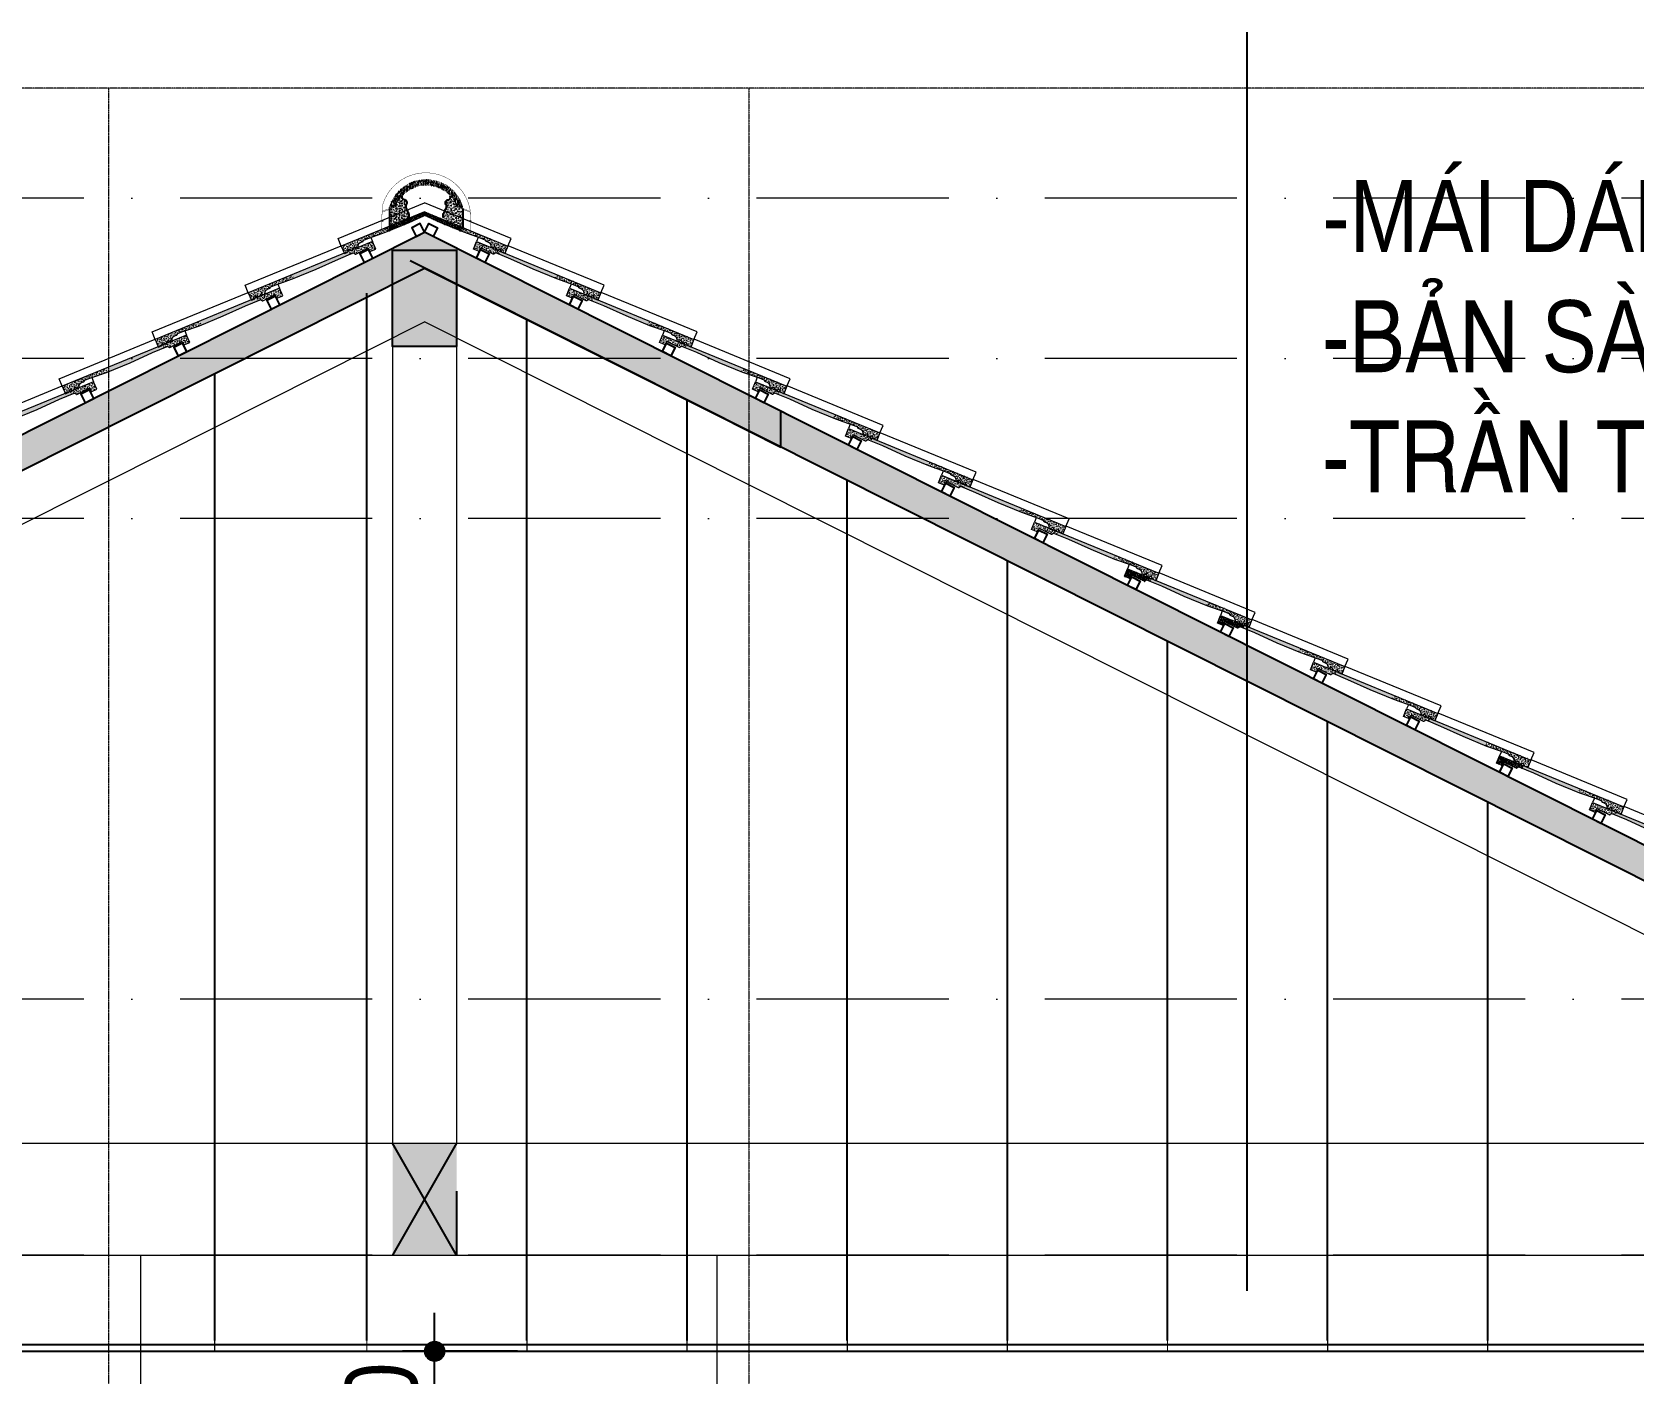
# Model space of a CAD drawing. Extents: x -79995 to 347433, y -157641 to 104789.
# Drawn here: x 81490 to 86492, y -84851 to -80662 of the extents above; entities that cross this region are included whole.
import ezdxf

# ---------------------------------------------------------------- set-up
doc = ezdxf.new("R2010")
doc.units = 0
doc.linetypes.add('ACAD_ISO10W100', pattern=[18, 12, -3, 0, -3])
doc.layers.get('DEFPOINTS').update_dxf_attribs({"linetype": 'CONTINUOUS'})
for name, color, linetype in [('daucat', 220, 'CONTINUOUS'), ('DIM', 1, 'CONTINUOUS'), ('DOOR', 20, 'CONTINUOUS'), ('HACH', 8, 'CONTINUOUS'), ('HACTH', 8, 'CONTINUOUS'), ('netthay', 2, 'CONTINUOUS'), ('TEXT', 7, 'CONTINUOUS'), ('TUONG', 131, 'CONTINUOUS')]:
    doc.layers.add(name, color=color, linetype=linetype)
doc.layers.add('NET-THAY', color=2, linetype='CONTINUOUS', lineweight=13)
doc.layers.add('TRUC', color=24, linetype='CONTINUOUS', lineweight=0)
doc.styles.add('HEL-CONDENSE', font='')
doc.styles.add('SWISS-CONDENSE', font='')
doc.styles.get('HEL-CONDENSE').set_extended_font_data('VNI-Helve-Condense')
doc.styles.get('SWISS-CONDENSE').set_extended_font_data('VNI-Swiss-Condense')
doc.dimstyles.new('D100', dxfattribs={"dimtxt": 225, "dimasz": 1.2, "dimexe": 100, "dimexo": 0, "dimgap": 50, "dimtad": 1, "dimdec": 0, "dimzin": 13, "dimdsep": 46, "dimtxsty": 'HEL-CONDENSE', "dimblk": 'D50', "dimcen": 0, "dimclrd": 1, "dimclre": 1, "dimclrt": 7, "dimadec": 0, "dimazin": 0, "dimtfac": 1, "dimtdec": 0, "dimtmove": 0, "dimatfit": 3, "dimldrblk": 'D50', "dimfxl": 1, "dimtolj": 1, "dimtzin": 13, "dimarcsym": 0})
pattern_1 = [(50, (-273694.05, -159675.198), (7.17260183, -0.62752135), [0.75, -8.25]), (355, (-273694.05, -159675.198), (-1.38751334, 7.52192134), [0.6, -6.6]), (100.4514, (-273693.452, -159675.25), (5.78509382, 6.89439542), [0.6374019, -7.01142112]), (46.1842, (-273694.05, -159673.198), (10.67241049, -1.65519014), [1.125, -12.375]), (96.6356, (-273693.161, -159673.336), (9.34662706, 9.7411787), [0.95610288, -10.51713]), (351.1842, (-273694.05, -159673.198), (9.34661945, 9.741186), [0.9, -9.9]), (21, (-273693.05, -159673.698), (5.96907052, -4.02618891), [0.75, -8.25]), (326, (-273693.05, -159673.698), (2.43315332, 7.25150045), [0.6, -6.6]), (71.4514, (-273692.5525, -159674.0334), (8.40222629, 3.22530497), [0.6374019, -7.01142112]), (37.5, (-273694.05, -159675.1978), (0.121598553, 3.328938538), [0, -6.52, 0, -6.7, 0, -6.625]), (7.5, (-273694.05, -159675.198), (2.630695374, 3.94411712), [0, -3.82, 0, -6.37, 0, -2.525]), (327.5, (-273696.28, -159675.1978), (5.338224362, -0.225548717), [0, -2.5, 0, -7.8, 0, -10.35]), (317.5, (-273697.28, -159675.198), (5.83186169, 1.00104982), [0, -3.25, 0, -5.18, 0, -7.35])]
pattern_2 = [(144.0771722, (387160.0586, -169586.877), (-6.80457029, -2.35325798), [0.75, -8.25]), (199.0771722, (387160.0586, -169586.877), (-0.48370129, 7.6335134), [0.6, -6.6]), (93.6257722, (387159.4916, -169587.0734), (-7.28827564, 5.2802497), [0.6374019, -7.01142112]), (147.892972, (387159.572, -169584.937), (-9.94931778, -4.20131832), [1.125, -12.375]), (97.441572, (387158.743, -169585.287), (-11.4352715, 7.1752746), [0.95610288, -10.51713]), (202.892972, (387159.572, -169584.937), (-11.4352659, 7.1752835), [0.9, -9.9]), (173.0771722, (387158.724, -169585.6655), (-4.81052917, -5.35712694), [0.75, -8.25]), (228.0771722, (387158.724, -169585.6655), (-4.12385541, 6.44191822), [0.6, -6.6]), (122.6257722, (387158.323, -169586.112), (-8.93438536, 1.0847843), [0.6374019, -7.01142112]), (156.5771722, (387160.0586, -169586.8773), (-0.927639804, 3.199390941), [0, -6.52, 0, -6.7, 0, -6.625]), (186.5771722, (387160.0586, -169586.8773), (-3.511014947, 3.18581105), [0, -3.82, 0, -6.37, 0, -2.525]), (226.5771722, (387162.2217, -169586.335), (-5.12305225, -1.517183969), [0, -2.5, 0, -7.8, 0, -10.35]), (236.5771722, (387163.1916, -169586.0916), (-5.900208975, -0.447488114), [0, -3.25, 0, -5.18, 0, -7.35])]
pattern_3 = [(35.9228278, (-221727.5557, -169586.877), (6.80457029, -2.35325798), [0.75, -8.25]), (340.9228278, (-221727.556, -169586.877), (0.48370129, 7.6335134), [0.6, -6.6]), (86.3742278, (-221726.9886, -169587.0734), (7.28827564, 5.2802497), [0.6374019, -7.01142112]), (32.107028, (-221727.069, -169584.937), (9.94931778, -4.20131832), [1.125, -12.375]), (82.558428, (-221726.24, -169585.287), (11.4352715, 7.1752746), [0.95610288, -10.51713]), (337.107028, (-221727.069, -169584.937), (11.4352659, 7.1752835), [0.9, -9.9]), (6.9228278, (-221726.221, -169585.6656), (4.81052917, -5.35712694), [0.75, -8.25]), (311.9228278, (-221726.221, -169585.6656), (4.12385541, 6.44191822), [0.6, -6.6]), (57.3742278, (-221725.82, -169586.112), (8.93438536, 1.0847843), [0.6374019, -7.01142112]), (23.4228278, (-221727.5557, -169586.8773), (0.927639804, 3.199390941), [0, -6.52, 0, -6.7, 0, -6.625]), (353.4228278, (-221727.5557, -169586.8773), (3.511014947, 3.18581105), [0, -3.82, 0, -6.37, 0, -2.525]), (313.4228278, (-221729.7187, -169586.335), (5.12305225, -1.517183968), [0, -2.5, 0, -7.8, 0, -10.35]), (303.4228278, (-221730.6887, -169586.0917), (5.900208975, -0.447488114), [0, -3.25, 0, -5.18, 0, -7.35])]

# ---------------------------------------------------------------- blocks, each defined once
blk = doc.blocks.new('A$C281F37C7')
at = {"layer": 'NET-THAY'}
h = blk.add_hatch(dxfattribs=at)
h.set_pattern_fill('AR-CONC', color=8, style=0)
h.set_pattern_definition(pattern_1)
h.paths.add_polyline_path([(212.7, 140.4), (212.8, 140.6), (212.8, 140.9), (212.8, 141.2), (212.8, 142), (214, 142.8), (214.4, 143), (214.7, 143.2), (215.1, 143.3), (215.4, 143.4), (215.8, 143.4), (216.2, 143.3), (216.6, 143.3), (216.9, 143.2), (217.3, 143), (217.6, 142.8), (217.9, 142.6), (223, 136.8), (223.2, 136.6), (223.5, 136.4), (223.8, 136.2), (224.2, 136), (224.5, 135.9), (224.9, 135.8), (225.2, 135.8), (225.6, 135.8), (225.9, 135.8), (226.3, 135.9), (226.6, 136), (227, 136.2), (227.3, 136.4), (241, 146.5), (225.9, 166.9), (160.7, 118.8), (166.5, 111), (175.7, 117.8), (176.5, 118.4), (183.1, 115.9), (183.3, 115.8), (183.6, 115.8), (183.9, 115.8), (184.1, 115.9), (184.4, 116), (184.6, 116.2), (199.5, 128.9), (199.5, 129), (199.5, 129), (202.2, 131.3), (202.2, 131.3), (209.8, 137.8), (209.8, 137.8), (212.3, 140), (212.4, 140.1), (212.4, 140.1), (212.5, 140.2)])
h = blk.add_hatch(dxfattribs=at)
h.set_pattern_fill('AR-CONC', color=8, style=0)
h.set_pattern_definition(pattern_1)
h.paths.add_polyline_path([(135.5, 88.1), (166.5, 111), (160.7, 118.8), (6.9, 5.3), (18.4, -2), (75.7, 40.3)])
h = blk.add_hatch(dxfattribs=at)
h.set_pattern_fill('AR-CONC', color=8, style=0)
h.set_pattern_definition(pattern_1)
h.paths.add_polyline_path([(11.4, -7.2), (18.4, -2), (6.9, 5.3), (-112, -82.5), (-96.9, -102.9), (-89.3, -97.3), (-89, -97.1), (-88.7, -96.8), (-88.5, -96.5), (-88.3, -96.2), (-88.2, -95.9), (-88.1, -95.5), (-88, -95.2), (-87.2, -89.1), (-87.2, -88.8), (-87.1, -88.4), (-87, -88.1), (-86.8, -87.7), (-86.6, -87.4), (-86.4, -87.1), (-86.1, -86.9), (-85.8, -86.7), (-85.5, -86.5), (-85.1, -86.3), (-84.8, -86.2), (-84.4, -86.2), (-84.1, -86.1), (-83.7, -86.2), (-83.3, -86.2), (-77.8, -87.2), (-77.5, -87.2), (-77.1, -87.2), (-76.8, -87.2), (-76.4, -87.1), (-76.1, -87), (-75.8, -86.8), (-75.5, -86.6), (-75.2, -86.4), (-74.9, -86.1), (-74.7, -85.8), (-74.5, -85.5), (-74.4, -85.2), (-74.3, -84.8), (-74.2, -84.5), (-73.3, -78.6), (-73.2, -78.3), (-73.1, -77.9), (-73, -77.6), (-72.8, -77.3), (-72.6, -77), (-72.3, -76.7), (-72, -76.5), (-71.7, -76.3), (-71.4, -76.2), (-71.1, -76), (-70.7, -75.9), (-70.4, -75.9), (-70, -75.9), (-69.7, -75.9), (-63.8, -76.8), (-63.4, -76.8), (-63.1, -76.8), (-62.7, -76.8), (-62.3, -76.7), (-62, -76.6), (-61.7, -76.4), (-61.4, -76.2), (-61.1, -75.9), (-60.8, -75.7), (-60.6, -75.4), (-60.4, -75), (-60.3, -74.7), (-60.2, -74.3), (-60.1, -74), (-60.1, -73.6), (-60.1, -73.2), (-60.2, -72.9), (-60.9, -70.2), (-61, -69.5), (-61.1, -68.8), (-61.2, -68.1), (-61.2, -67.4), (-61.2, -66.7), (-61.2, -66), (-61.1, -65.3), (-60.9, -64.6), (-60.8, -63.9), (-60.6, -63.2), (-60.3, -62.5), (-60.1, -61.9), (-59.7, -61.3), (-59.4, -60.6), (-59, -60), (-57.7, -58.4), (-57.2, -57.9), (-56.6, -57.4), (-56.1, -57), (-50.4, -52.8), (-50.1, -52.5), (-49.8, -52.3), (-49.6, -51.9), (-49.4, -51.6), (-49.3, -51.2), (-49.2, -50.8), (-49, -49.1), (-48.9, -48.7), (-48.7, -48.3), (-48.6, -48), (-48.3, -47.7), (-48.1, -47.4), (-47.8, -47.1), (-34.7, -37.5)])
blk.add_line((217.4, 178.4), (225.9, 166.9), dxfattribs=at)
blk.add_lwpolyline([(-74.9, -86.1), (-74.7, -85.8), (-74.5, -85.5), (-74.4, -85.2), (-74.3, -84.8), (-74.2, -84.5), (-73.3, -78.6), (-73.2, -78.3), (-73.1, -77.9), (-73, -77.6), (-72.8, -77.3), (-72.6, -77), (-72.3, -76.7), (-72, -76.5), (-71.7, -76.3), (-71.4, -76.2), (-71.1, -76), (-70.7, -75.9), (-70.4, -75.9), (-70, -75.9), (-69.7, -75.9), (-63.8, -76.8), (-63.4, -76.8), (-63.1, -76.8), (-62.7, -76.8), (-62.3, -76.7), (-62, -76.6), (-61.7, -76.4), (-61.4, -76.2), (-61.1, -75.9), (-60.8, -75.7), (-60.6, -75.4), (-60.4, -75), (-60.3, -74.7), (-60.2, -74.3), (-60.1, -74), (-60.1, -73.6), (-60.1, -73.2), (-60.2, -72.9), (-60.9, -70.2), (-61, -69.5), (-61.1, -68.8), (-61.2, -68.1), (-61.2, -67.4), (-61.2, -66.7), (-61.2, -66), (-61.1, -65.3), (-60.9, -64.6), (-60.8, -63.9), (-60.6, -63.2), (-60.3, -62.5), (-60.1, -61.9), (-59.7, -61.3), (-59.4, -60.6), (-59, -60), (-57.7, -58.4), (-57.2, -57.9), (-56.6, -57.4), (-56.1, -57), (-50.4, -52.8), (-50.1, -52.5), (-49.8, -52.3), (-49.6, -51.9), (-49.4, -51.6), (-49.3, -51.2), (-49.2, -50.8), (-49, -49.1), (-48.9, -48.7), (-48.7, -48.3), (-48.6, -48), (-48.3, -47.7), (-48.1, -47.4), (-47.8, -47.1), (-34.7, -37.5), (11.4, -7.2), (75.7, 40.3), (135.5, 88.1), (175.7, 117.8), (176.5, 118.4), (183.1, 115.9), (183.3, 115.8), (183.6, 115.8), (183.9, 115.8), (184.1, 115.9), (184.4, 116), (184.6, 116.2), (212.3, 140), (212.5, 140.2), (212.7, 140.4), (212.8, 140.6), (212.8, 140.9), (212.8, 141.2), (212.8, 142), (214, 142.8), (214.4, 143), (214.7, 143.2), (215.1, 143.3), (215.4, 143.4), (215.8, 143.4), (216.2, 143.3), (216.6, 143.3), (216.9, 143.2), (217.3, 143), (217.6, 142.8), (217.9, 142.6), (223, 136.8), (223.2, 136.6), (223.5, 136.4), (223.8, 136.2), (224.2, 136), (224.5, 135.9), (224.9, 135.8), (225.2, 135.8), (225.6, 135.8), (225.9, 135.8), (226.3, 135.9), (226.6, 136), (227, 136.2), (227.3, 136.4), (241, 146.5), (225.9, 166.9), (-112, -82.5), (-96.9, -102.9), (-89.3, -97.3), (-89, -97.1), (-88.7, -96.8), (-88.5, -96.5), (-88.3, -96.2), (-88.2, -95.9), (-88.1, -95.5), (-88, -95.2), (-87.2, -89.1), (-87.2, -88.8), (-87.1, -88.4), (-87, -88.1), (-86.8, -87.7), (-86.6, -87.4), (-86.4, -87.1), (-86.1, -86.9), (-85.8, -86.7), (-85.5, -86.5), (-85.1, -86.3), (-84.8, -86.2), (-84.4, -86.2), (-84.1, -86.1), (-83.7, -86.2), (-83.3, -86.2), (-77.8, -87.2), (-77.5, -87.2), (-77.1, -87.2), (-76.8, -87.2), (-76.4, -87.1), (-76.1, -87), (-75.8, -86.8), (-75.5, -86.6), (-75.2, -86.4)], close=True, dxfattribs=at)
blk.add_lwpolyline([(-112, -82.5), (-127.1, -62.1), (133.6, 130.4)], dxfattribs=at)
blk = doc.blocks.new('UPNOC')
at = {"layer": 'HACTH'}
h = blk.add_hatch(dxfattribs=at)
h.set_pattern_fill('AR-CONC', color=256, scale=0.06, angle=349.5279, style=0)
h.set_pattern_definition([(39.5279341, (-1071031.238, 274405.382), (10.57518653, -2.92720667), [1.143, -12.573]), (344.5279341, (-1071031.238, 274405.382), (0.00419438, 11.65679603), [0.9144, -10.0584]), (89.9789341, (-1071030.357, 274405.138), (10.57941029, 8.72953087), [0.9714, -10.6854]), (35.7121341, (-1071030.684, 274408.379), (15.53534398, -5.43673991), [1.7145, -18.8595]), (86.1635341, (-1071029.39, 274407.926), (16.70526324, 12.00928035), [1.4571, -16.0281]), (340.7119341, (-1071030.684, 274408.38), (16.70528037, 12.00925046), [1.3716, -15.0876]), (10.5279341, (-1071029.324, 274407.353), (7.83012859, -7.68714481), [1.143, -12.573]), (315.5279341, (-1071029.324, 274407.353), (5.65499535, 10.19323005), [0.9144, -10.0584]), (60.9793341, (-1071028.672, 274406.712), (13.48510378, 2.50611399), [0.9714, -10.6854]), (27.02793413, (-1071031.2384, 274405.382), (1.104333276, 4.95511722), [0, -9.93648, 0, -10.2108, 0, -10.0965]), (357.0279341, (-1071031.2384, 274405.382), (5.03490739, 5.182022878), [0, -5.82168, 0, -9.70788, 0, -3.8481]), (317.02793413, (-1071034.5803, 274405.9998), (7.937454891, -1.81666471), [0, -3.81, 0, -11.8872, 0, -15.7734]), (307.0279341, (-1071036.079, 274406.277), (9.01699852, -0.11522447), [0, -4.953, 0, -7.89432, 0, -11.2014])])
h.paths.add_polyline_path([(140.7, 160.4), (140.7, 143.6, -0.312795), (236.8, 76.9), (255.1, 70.2), (255.1, 75.7, 0.329715)])
h.paths.add_polyline_path([(140.7, 160.4, 0.329715), (26.2, 75.7), (26.2, 70.2), (44.5, 76.9, -0.312795), (140.7, 143.6)])
h = blk.add_hatch(dxfattribs=at)
h.set_pattern_fill('AR-CONC', color=256, scale=1.2, angle=-10.4721, style=0)
h.set_pattern_definition([(39.5279341, (-359240.8104, -129557.703), (8.32689183, -2.30488013), [0.9, -9.9]), (344.527934, (-359240.81, -129557.703), (0.00330344, 9.17858705), [0.72, -7.92]), (89.9793341, (-359240.1165, -129557.895), (8.33020056, 6.87370037), [0.76488228, -8.41370534]), (35.712134, (-359240.374, -129555.343), (12.2325672, -4.280876), [1.35, -14.85]), (86.163534, (-359239.355, -129555.7), (13.1537582, 9.45614327), [1.14732346, -12.620556]), (340.712134, (-359240.374, -129555.343), (13.1537508, 9.45615355), [1.08, -11.88]), (10.5279341, (-359239.303, -129556.151), (6.16543563, -6.05285085), [0.9, -9.9]), (315.527934, (-359239.303, -129556.151), (4.45275655, 8.02617158), [0.72, -7.92]), (60.9793341, (-359238.7894, -129556.655), (10.61819364, 1.97331243), [0.76488228, -8.41370534]), (27.0279341, (-359240.8104, -129557.7027), (0.86955376, 3.901667102), [0, -7.824, 0, -8.04, 0, -7.95]), (357.0279341, (-359240.8104, -129557.7027), (3.964494007, 4.080332975), [0, -4.584, 0, -7.644, 0, -3.03]), (317.0279341, (-359243.4418, -129557.2163), (6.249976926, -1.430456247), [0, -3, 0, -9.36, 0, -12.42]), (307.0279341, (-359244.622, -129556.998), (7.10000524, -0.09072073), [0, -3.9, 0, -6.216, 0, -8.82])])
h.paths.add_polyline_path([(86.5, 55, -0.045667), (80.3, 68.5, -0.304634), (79.1, 82.7, 0.571336), (72.7, 97.5, -0.556607), (65.9, 108.6, 0.08616), (44.5, 76.9), (45.5, 74.3), (26.2, 67.2), (26.4, 15.4), (26.5, 11.1), (28.2, 12), (86.6, 40.3, 0.131652)])
h = blk.add_hatch(dxfattribs=at)
h.set_pattern_fill('AR-CONC', color=256, scale=1.2, angle=-10.4721, style=0)
h.set_pattern_definition([(140.4720659, (359522.124, -129557.703), (-8.32689183, -2.30488013), [0.9, -9.9]), (195.472066, (359522.124, -129557.703), (-0.00330344, 9.17858705), [0.72, -7.92]), (90.0206659, (359521.43, -129557.895), (-8.33020056, 6.87370037), [0.76488228, -8.41370534]), (144.287866, (359521.687, -129555.343), (-12.2325672, -4.280876), [1.35, -14.85]), (93.836466, (359520.668, -129555.7), (-13.1537582, 9.45614327), [1.14732346, -12.620556]), (199.287866, (359521.687, -129555.343), (-13.1537508, 9.45615355), [1.08, -11.88]), (169.4720659, (359520.6165, -129556.151), (-6.16543563, -6.05285085), [0.9, -9.9]), (224.472066, (359520.6165, -129556.151), (-4.45275655, 8.02617158), [0.72, -7.92]), (119.0206659, (359520.103, -129556.655), (-10.61819364, 1.97331243), [0.76488228, -8.41370534]), (152.9720659, (359522.1237, -129557.7027), (-0.86955376, 3.901667102), [0, -7.824, 0, -8.04, 0, -7.95]), (182.9720659, (359522.1237, -129557.7027), (-3.964494007, 4.080332975), [0, -4.584, 0, -7.644, 0, -3.03]), (222.9720659, (359524.755, -129557.2163), (-6.249976926, -1.430456247), [0, -3, 0, -9.36, 0, -12.42]), (232.9720659, (359525.935, -129556.998), (-7.10000524, -0.09072073), [0, -3.9, 0, -6.216, 0, -8.82])])
h.paths.add_polyline_path([(194.8, 55, 0.045667), (201, 68.5, 0.304634), (202.2, 82.7, -0.571336), (208.6, 97.5, 0.556607), (215.4, 108.6, -0.08616), (236.8, 76.9), (235.9, 74.3), (255.1, 67.2), (254.9, 15.4), (254.9, 11.1), (253.1, 12), (194.7, 40.3, -0.131652)])
at = {"layer": 'netthay'}
for p, q in [((26.2, 70.2), (26.4, 15.4)), ((44.5, 76.9), (45.5, 74.3)), ((236.8, 76.9), (235.9, 74.3)), ((255.1, 70.2), (254.9, 15.4)), ((3, 32.9), (3, 29.2)), ((25.9, 16), (25.9, 16)), ((26.4, 15.4), (26.5, 11.1)), ((28.2, 12), (26.5, 11.1)), ((253.1, 12), (254.9, 11.1)), ((254.9, 15.4), (254.9, 11.1)), ((255.4, 16), (255.4, 16)), ((278.3, 32.9), (278.3, 29.2))]:
    blk.add_line(p, q, dxfattribs=at)
at = {"layer": 'netthay', "const_width": 1.12}
for points in [[(278.4, 61.6, 0.820215), (2.9, 75.6, 0.760251)], [(255.1, 75.7, 0.739862), (26.2, 75.7, 0.72053)], [(236.8, 76.9, 0.693435), (44.5, 76.9, 0.671503)]]:
    blk.add_lwpolyline(points, format="xyb", dxfattribs=at)
at = {"layer": 'netthay'}
for points in [[(86.6, 40.3, 0.131652), (86.5, 55, -0.045667), (80.3, 68.5, -0.304634), (79.1, 82.7, 0.571336), (72.7, 97.5, -0.556607), (65.9, 108.6, -1.302928)], [(194.7, 40.3, -0.131652), (194.8, 55, 0.045667), (201, 68.5, 0.304634), (202.2, 82.7, -0.571336), (208.6, 97.5, 0.556607), (215.4, 108.6, 1.302928)]]:
    blk.add_lwpolyline(points, format="xyb", dxfattribs=at)
at = {"layer": 'netthay', "const_width": 1.12}
for points in [[(2.9, 58.6), (0, 0)], [(44.5, 76.9), (2.9, 61.6)], [(2.9, 61.6), (2.9, 75.6)], [(45.5, 74.3), (2.9, 58.6)], [(3.2, 61.8), (5.3, 59.7)], [(26.2, 75.7), (26.2, 70.2)], [(26.2, 67.2), (26.4, 16)], [(235.9, 74.3), (278.4, 58.6)], [(236.8, 76.9), (278.4, 61.6)], [(255.1, 67.2), (254.9, 16)], [(255.1, 75.7), (255.1, 70.2)], [(278.1, 61.8), (276, 59.7)], [(278.4, 58.6), (278.7, 1.3)], [(86.6, 40.3), (28.2, 12)], [(194.7, 40.3), (253.1, 12)]]:
    blk.add_lwpolyline(points, dxfattribs=at)
at = {"layer": 'netthay'}
for points in [[(27, 16), (25.9, 16), (27, 12), (25.9, 10.1)], [(27, 12), (25.9, 10.1), (28, 12.5), (28.5, 11.5)], [(254.3, 12), (255.4, 10.1), (253.3, 12.5), (252.8, 11.5)], [(254.3, 16), (255.4, 16), (254.3, 12), (255.4, 10.1)]]:
    blk.add_trace(points, dxfattribs=at)
blk = doc.blocks.new('D50')
at = {"layer": 'DIM'}
blk.add_hatch(color=256, dxfattribs=at).paths.add_polyline_path([(25, 0, 1), (-25, 0, 1)])
blk.add_line((25, 0), (100, 0), dxfattribs=at)
blk.add_circle((0, 0), 25, dxfattribs=at)
blk = doc.blocks.new('*D1312')
at = {"layer": 'DEFPOINTS', "color": 0, "linetype": 'Continuous', "transparency": 16777216}
for p in [(82747.6, -84780.7), (83006, -84780.7), (83012, -85480.7)]:
    blk.add_point(p, dxfattribs=at)
at = {"layer": 'DOOR', "color": 1, "linetype": 'Continuous', "lineweight": -2, "transparency": 16777216}
for p, q in [((83006, -84780.7), (82647.6, -84780.7)), ((82747.6, -85479.5), (82747.6, -84781.9)), ((83012, -85480.7), (82647.6, -85480.7))]:
    blk.add_line(p, q, dxfattribs=at)
at = {"layer": 'DOOR', "color": 1, "linetype": 'Continuous', "lineweight": -2, "transparency": 16777216, "xscale": 1.199999999999999, "yscale": 1.199999999999999, "zscale": 1.199999999999999}
for p, rotation in [((82747.6, -84780.7), 90), ((82747.6, -85480.7), 270)]:
    blk.add_blockref('D50', p, dxfattribs=dict(at, rotation=rotation))
at = {"layer": 'DOOR', "color": 7, "linetype": 'Continuous', "transparency": 16777216, "insert": (82582.7, -85030.7), "char_height": 225, "attachment_point": 5, "rotation": 90, "style": 'HEL-CONDENSE'}
blk.add_mtext('\\A1;700', dxfattribs=at)

msp = doc.modelspace()

# ---------------------------------------------------------------- hatches: boundary and pattern name
at = {"layer": 'NET-THAY'}
h = msp.add_hatch(dxfattribs=at)
h.set_pattern_fill('AR-CONC', color=8, angle=-14.077172, style=0)
h.set_pattern_definition(pattern_3)
h.paths.add_polyline_path([(82729.462, -81228.287), (82716.251, -81222.853), (82592.744, -81273.652), (82602.125, -81283.526), (82668.028, -81256.42)])
h = msp.add_hatch(dxfattribs=at)
h.set_pattern_fill('AR-CONC', color=8, style=0)
h.set_pattern_definition(pattern_2)
h.paths.add_polyline_path([(82716.251, -81222.853), (82703.041, -81228.287), (82764.475, -81256.42), (82830.378, -81283.526), (82839.759, -81273.652)])
h = msp.add_hatch(dxfattribs=at)
h.set_pattern_fill('AR-CONC', color=8, angle=-14.077172, style=0)
h.set_pattern_definition(pattern_3)
h.paths.add_polyline_path([(82594.042, -81286.851), (82602.125, -81283.526), (82592.744, -81273.652), (82456.036, -81329.881), (82465.698, -81353.372), (82474.511, -81349.747), (82474.837, -81349.591), (82475.143, -81349.399), (82475.426, -81349.174), (82475.681, -81348.918), (82475.906, -81348.636), (82476.098, -81348.33), (82476.254, -81348.004), (82478.473, -81342.321), (82478.607, -81341.98), (82478.78, -81341.656), (82478.989, -81341.354), (82479.23, -81341.078), (82479.502, -81340.831), (82479.801, -81340.617), (82480.122, -81340.439), (82480.461, -81340.298), (82480.814, -81340.198), (82481.176, -81340.138), (82481.543, -81340.121), (82481.909, -81340.145), (82482.27, -81340.211), (82482.621, -81340.319), (82482.958, -81340.465), (82488.047, -81342.725), (82488.386, -81342.846), (82488.736, -81342.928), (82489.093, -81342.97), (82489.453, -81342.972), (82489.811, -81342.933), (82490.162, -81342.855), (82490.502, -81342.737), (82490.826, -81342.583), (82491.132, -81342.392), (82491.413, -81342.169), (82491.669, -81341.916), (82491.894, -81341.635), (82492.086, -81341.331), (82492.243, -81341.008), (82494.531, -81335.52), (82494.688, -81335.197), (82494.879, -81334.893), (82495.104, -81334.613), (82495.358, -81334.36), (82495.639, -81334.137), (82495.944, -81333.947), (82496.267, -81333.792), (82496.606, -81333.674), (82496.957, -81333.595), (82497.313, -81333.556), (82497.672, -81333.557), (82498.029, -81333.598), (82498.378, -81333.679), (82498.717, -81333.798), (82504.204, -81336.088), (82504.552, -81336.21), (82504.912, -81336.291), (82505.279, -81336.331), (82505.648, -81336.327), (82506.014, -81336.282), (82506.372, -81336.195), (82506.718, -81336.067), (82507.047, -81335.9), (82507.355, -81335.696), (82507.637, -81335.458), (82507.89, -81335.189), (82508.11, -81334.894), (82508.294, -81334.574), (82508.441, -81334.236), (82508.548, -81333.883), (82508.613, -81333.52), (82508.637, -81333.152), (82508.651, -81330.413), (82508.675, -81329.703), (82508.738, -81328.995), (82508.841, -81328.292), (82508.983, -81327.596), (82509.164, -81326.909), (82509.383, -81326.233), (82509.639, -81325.57), (82509.932, -81324.922), (82510.261, -81324.292), (82510.625, -81323.682), (82511.022, -81323.092), (82511.451, -81322.526), (82511.912, -81321.985), (82512.402, -81321.47), (82512.92, -81320.984), (82514.625, -81319.708), (82515.239, -81319.349), (82515.871, -81319.025), (82516.52, -81318.736), (82523.031, -81316.058), (82523.383, -81315.885), (82523.71, -81315.668), (82524.006, -81315.41), (82524.265, -81315.116), (82524.484, -81314.79), (82524.659, -81314.439), (82525.335, -81312.817), (82525.51, -81312.465), (82525.728, -81312.139), (82525.988, -81311.845), (82526.284, -81311.587), (82526.61, -81311.37), (82526.963, -81311.197), (82542.035, -81304.998)])
h = msp.add_hatch(dxfattribs=at)
h.set_pattern_fill('AR-CONC', color=8, style=0)
h.set_pattern_definition(pattern_2)
h.paths.add_polyline_path([(82838.461, -81286.851), (82830.378, -81283.526), (82839.759, -81273.652), (82976.467, -81329.881), (82966.805, -81353.372), (82957.992, -81349.747), (82957.666, -81349.591), (82957.36, -81349.399), (82957.077, -81349.174), (82956.822, -81348.918), (82956.597, -81348.636), (82956.405, -81348.33), (82956.249, -81348.004), (82954.03, -81342.321), (82953.896, -81341.98), (82953.723, -81341.656), (82953.514, -81341.354), (82953.272, -81341.078), (82953.001, -81340.831), (82952.702, -81340.617), (82952.381, -81340.439), (82952.042, -81340.298), (82951.689, -81340.198), (82951.327, -81340.138), (82950.96, -81340.121), (82950.594, -81340.145), (82950.233, -81340.211), (82949.881, -81340.319), (82949.545, -81340.465), (82944.456, -81342.725), (82944.117, -81342.846), (82943.767, -81342.928), (82943.409, -81342.97), (82943.05, -81342.972), (82942.692, -81342.933), (82942.341, -81342.855), (82942.001, -81342.737), (82941.677, -81342.583), (82941.371, -81342.392), (82941.089, -81342.169), (82940.834, -81341.916), (82940.609, -81341.635), (82940.417, -81341.331), (82940.26, -81341.008), (82937.972, -81335.52), (82937.815, -81335.197), (82937.624, -81334.893), (82937.399, -81334.613), (82937.145, -81334.36), (82936.864, -81334.137), (82936.559, -81333.947), (82936.235, -81333.792), (82935.896, -81333.674), (82935.546, -81333.595), (82935.19, -81333.556), (82934.831, -81333.557), (82934.474, -81333.598), (82934.124, -81333.679), (82933.786, -81333.798), (82928.299, -81336.088), (82927.95, -81336.21), (82927.591, -81336.291), (82927.224, -81336.331), (82926.855, -81336.327), (82926.489, -81336.282), (82926.131, -81336.195), (82925.785, -81336.067), (82925.456, -81335.9), (82925.148, -81335.696), (82924.866, -81335.458), (82924.613, -81335.189), (82924.393, -81334.894), (82924.208, -81334.574), (82924.062, -81334.236), (82923.955, -81333.883), (82923.89, -81333.52), (82923.866, -81333.152), (82923.852, -81330.413), (82923.828, -81329.703), (82923.765, -81328.995), (82923.662, -81328.292), (82923.52, -81327.596), (82923.339, -81326.909), (82923.12, -81326.233), (82922.864, -81325.57), (82922.571, -81324.922), (82922.242, -81324.292), (82921.878, -81323.682), (82921.481, -81323.092), (82921.052, -81322.526), (82920.591, -81321.985), (82920.101, -81321.47), (82919.583, -81320.984), (82917.877, -81319.708), (82917.264, -81319.349), (82916.632, -81319.025), (82915.983, -81318.736), (82909.472, -81316.058), (82909.12, -81315.885), (82908.793, -81315.668), (82908.497, -81315.41), (82908.238, -81315.116), (82908.019, -81314.79), (82907.844, -81314.439), (82907.168, -81312.817), (82906.993, -81312.465), (82906.774, -81312.139), (82906.515, -81311.845), (82906.219, -81311.587), (82905.892, -81311.37), (82905.54, -81311.197), (82890.468, -81304.998)])
at = {"layer": 'TUONG'}
h = msp.add_hatch(color=4, dxfattribs=at)
h.paths.add_polyline_path([(82716.251, -81286.672), (82689.445, -81300.141), (81931.974, -81680.733), (82154.708, -81680.733), (82716.251, -81398.585), (83277.794, -81680.733), (83500.529, -81680.733)])
h.paths.add_polyline_path([(81159.587, -82180.733), (80936.852, -82180.733), (79788.734, -82757.606), (80011.468, -82757.606)])
h.paths.add_polyline_path([(83277.794, -81680.733), (83728.751, -81907.317), (83728.751, -81795.404), (83500.529, -81680.733)])
h.paths.add_polyline_path([(83728.751, -81907.317), (83828.751, -81957.562), (83828.751, -81845.649), (83728.751, -81795.404)])
h.paths.add_polyline_path([(81728.751, -81894.756), (82154.708, -81680.733), (81931.974, -81680.733), (81728.751, -81782.843)])
h.paths.add_polyline_path([(81159.587, -82180.733), (81728.751, -81894.756), (81728.751, -81782.843), (80936.852, -82180.733)])
msp.add_hatch(color=256, dxfattribs=at).paths.add_polyline_path([(82616.251, -81643.198), (82816.251, -81643.198), (82816.251, -81343.198), (82616.251, -81343.198)])
h = msp.add_hatch(color=4, dxfattribs=at)
h.paths.add_polyline_path([(84495.651, -82180.733), (84272.916, -82180.733), (87258.282, -83680.733), (87481.017, -83680.733)])
h.paths.add_polyline_path([(83728.751, -81795.404), (83728.751, -81907.317), (84272.916, -82180.733), (84495.651, -82180.733)])
h.paths.add_polyline_path([(87258.282, -83680.733), (87703.751, -83904.56), (87703.751, -83792.646), (87481.017, -83680.733)])
h.paths.add_polyline_path([(87703.751, -83904.56), (87728.751, -83917.121), (87728.751, -84130.733), (87828.751, -84130.733), (87828.751, -83855.453), (87703.751, -83792.646)])

# ---------------------------------------------------------------- linework, layer by layer
at = {"layer": 'daucat', "const_width": 4}
for points in [[(82060.953, -84680.733), (82060.953, -84780.733), (82030.953, -84780.733)], [(82060.953, -84680.733), (82060.953, -84780.733), (82090.953, -84780.733)], [(82535.953, -84680.733), (82535.953, -84780.733), (82505.953, -84780.733)], [(82535.953, -84680.733), (82535.953, -84780.733), (82565.953, -84780.733)], [(83035.953, -84680.733), (83035.953, -84780.733), (83005.953, -84780.733)], [(83035.953, -84680.733), (83035.953, -84780.733), (83065.953, -84780.733)], [(83535.953, -84680.733), (83535.953, -84780.733), (83505.953, -84780.733)], [(83535.953, -84680.733), (83535.953, -84780.733), (83565.953, -84780.733)], [(84035.953, -84680.733), (84035.953, -84780.733), (84005.953, -84780.733)], [(84035.953, -84680.733), (84035.953, -84780.733), (84065.953, -84780.733)], [(84535.953, -84680.733), (84535.953, -84780.733), (84505.953, -84780.733)], [(84535.953, -84680.733), (84535.953, -84780.733), (84565.953, -84780.733)], [(85035.953, -84680.733), (85035.953, -84780.733), (85005.953, -84780.733)], [(85035.953, -84680.733), (85035.953, -84780.733), (85065.953, -84780.733)], [(85535.953, -84680.733), (85535.953, -84780.733), (85505.953, -84780.733)], [(85535.953, -84680.733), (85535.953, -84780.733), (85565.953, -84780.733)], [(86035.953, -84680.733), (86035.953, -84780.733), (86005.953, -84780.733)], [(86035.953, -84680.733), (86035.953, -84780.733), (86065.953, -84780.733)]]:
    msp.add_lwpolyline(points, dxfattribs=at)
at = {"layer": 'DOOR'}
for points in [[(87628.751, -84760.733), (77828.751, -84760.733)], [(87628.751, -84780.733), (77828.751, -84780.733)]]:
    msp.add_lwpolyline(points, dxfattribs=at)
at = {"layer": 'HACH'}
for points in [[(82535.953, -84747.143), (82535.953, -81476.616)], [(83035.953, -84747.143), (83035.953, -81559.22)], [(82060.953, -84747.143), (82060.953, -81727.841)], [(83535.953, -84747.143), (83535.953, -81810.445)], [(84035.953, -84747.143), (84035.953, -82061.671)], [(84535.953, -84747.143), (84535.953, -82312.896)], [(85035.953, -84747.143), (85035.953, -82564.122)], [(85535.953, -84747.143), (85535.953, -82815.347)], [(86035.953, -84747.143), (86035.953, -83066.572)]]:
    msp.add_lwpolyline(points, dxfattribs=at)
at = {"layer": 'NET-THAY'}
for p, q in [((81728.751, -82062.626), (82716.251, -81566.455)), ((83728.751, -82075.187), (82716.251, -81566.455)), ((82616.251, -81610.42), (82616.251, -84130.733)), ((82816.251, -81622.981), (82816.251, -84130.733)), ((77828.751, -84022.184), (81728.751, -82062.626)), ((87628.751, -84034.746), (83728.751, -82075.187)), ((77828.751, -84130.733), (87728.751, -84130.733)), ((77828.751, -84480.733), (87628.751, -84480.733)), ((81828.751, -84480.733), (81828.751, -91680.733)), ((83628.751, -84480.733), (83628.751, -91680.733))]:
    msp.add_line(p, q, dxfattribs=at)
for points in [[(82456.036, -81329.881), (82446.374, -81306.391), (82716.251, -81195.388)], [(82716.251, -81222.853), (82456.036, -81329.881), (82465.698, -81353.372), (82474.511, -81349.747), (82474.837, -81349.591), (82475.143, -81349.399), (82475.426, -81349.174), (82475.681, -81348.918), (82475.906, -81348.636), (82476.098, -81348.33), (82476.254, -81348.004), (82478.473, -81342.321), (82478.607, -81341.98), (82478.78, -81341.656), (82478.989, -81341.354), (82479.23, -81341.078), (82479.502, -81340.831), (82479.801, -81340.617), (82480.122, -81340.439), (82480.461, -81340.298), (82480.814, -81340.198), (82481.176, -81340.138), (82481.543, -81340.121), (82481.909, -81340.145), (82482.27, -81340.211), (82482.621, -81340.319), (82482.958, -81340.465), (82488.047, -81342.725), (82488.386, -81342.846), (82488.736, -81342.928), (82489.093, -81342.97), (82489.453, -81342.972), (82489.811, -81342.933), (82490.162, -81342.855), (82490.502, -81342.737), (82490.826, -81342.583), (82491.132, -81342.392), (82491.413, -81342.169), (82491.669, -81341.916), (82491.894, -81341.635), (82492.086, -81341.331), (82492.243, -81341.008), (82494.531, -81335.52), (82494.688, -81335.197), (82494.879, -81334.893), (82495.104, -81334.613), (82495.358, -81334.36), (82495.639, -81334.137), (82495.944, -81333.947), (82496.267, -81333.792), (82496.606, -81333.674), (82496.957, -81333.595), (82497.313, -81333.556), (82497.672, -81333.557), (82498.029, -81333.598), (82498.378, -81333.679), (82498.717, -81333.798), (82504.204, -81336.088), (82504.552, -81336.21), (82504.912, -81336.291), (82505.279, -81336.331), (82505.648, -81336.327), (82506.014, -81336.282), (82506.372, -81336.195), (82506.718, -81336.067), (82507.047, -81335.9), (82507.355, -81335.696), (82507.637, -81335.458), (82507.89, -81335.189), (82508.11, -81334.894), (82508.294, -81334.574), (82508.441, -81334.236), (82508.548, -81333.883), (82508.613, -81333.52), (82508.637, -81333.152), (82508.651, -81330.413), (82508.675, -81329.703), (82508.738, -81328.995), (82508.841, -81328.292), (82508.983, -81327.596), (82509.164, -81326.909), (82509.383, -81326.233), (82509.639, -81325.57), (82509.932, -81324.922), (82510.261, -81324.292), (82510.625, -81323.682), (82511.022, -81323.092), (82511.451, -81322.526), (82511.912, -81321.985), (82512.402, -81321.47), (82512.92, -81320.984), (82514.625, -81319.708), (82515.239, -81319.349), (82515.871, -81319.025), (82516.52, -81318.736), (82523.031, -81316.058), (82523.383, -81315.885), (82523.71, -81315.668), (82524.006, -81315.41), (82524.265, -81315.116), (82524.484, -81314.79), (82524.659, -81314.439), (82525.335, -81312.817), (82525.51, -81312.465), (82525.728, -81312.139), (82525.988, -81311.845), (82526.284, -81311.587), (82526.61, -81311.37), (82526.963, -81311.197), (82542.035, -81304.998), (82594.042, -81286.851), (82668.028, -81256.42), (82729.462, -81228.287)], [(82716.251, -81222.853), (82976.467, -81329.881), (82966.805, -81353.372), (82957.992, -81349.747), (82957.666, -81349.591), (82957.36, -81349.399), (82957.077, -81349.174), (82956.822, -81348.918), (82956.597, -81348.636), (82956.405, -81348.33), (82956.249, -81348.004), (82954.03, -81342.321), (82953.896, -81341.98), (82953.723, -81341.656), (82953.514, -81341.354), (82953.272, -81341.078), (82953.001, -81340.831), (82952.702, -81340.617), (82952.381, -81340.439), (82952.042, -81340.298), (82951.689, -81340.198), (82951.327, -81340.138), (82950.96, -81340.121), (82950.594, -81340.145), (82950.233, -81340.211), (82949.881, -81340.319), (82949.545, -81340.465), (82944.456, -81342.725), (82944.117, -81342.846), (82943.767, -81342.928), (82943.409, -81342.97), (82943.05, -81342.972), (82942.692, -81342.933), (82942.341, -81342.855), (82942.001, -81342.737), (82941.677, -81342.583), (82941.371, -81342.392), (82941.089, -81342.169), (82940.834, -81341.916), (82940.609, -81341.635), (82940.417, -81341.331), (82940.26, -81341.008), (82937.972, -81335.52), (82937.815, -81335.197), (82937.624, -81334.893), (82937.399, -81334.613), (82937.145, -81334.36), (82936.864, -81334.137), (82936.559, -81333.947), (82936.235, -81333.792), (82935.896, -81333.674), (82935.546, -81333.595), (82935.19, -81333.556), (82934.831, -81333.557), (82934.474, -81333.598), (82934.124, -81333.679), (82933.786, -81333.798), (82928.299, -81336.088), (82927.95, -81336.21), (82927.591, -81336.291), (82927.224, -81336.331), (82926.855, -81336.327), (82926.489, -81336.282), (82926.131, -81336.195), (82925.785, -81336.067), (82925.456, -81335.9), (82925.148, -81335.696), (82924.866, -81335.458), (82924.613, -81335.189), (82924.393, -81334.894), (82924.208, -81334.574), (82924.062, -81334.236), (82923.955, -81333.883), (82923.89, -81333.52), (82923.866, -81333.152), (82923.852, -81330.413), (82923.828, -81329.703), (82923.765, -81328.995), (82923.662, -81328.292), (82923.52, -81327.596), (82923.339, -81326.909), (82923.12, -81326.233), (82922.864, -81325.57), (82922.571, -81324.922), (82922.242, -81324.292), (82921.878, -81323.682), (82921.481, -81323.092), (82921.052, -81322.526), (82920.591, -81321.985), (82920.101, -81321.47), (82919.583, -81320.984), (82917.877, -81319.708), (82917.264, -81319.349), (82916.632, -81319.025), (82915.983, -81318.736), (82909.472, -81316.058), (82909.12, -81315.885), (82908.793, -81315.668), (82908.497, -81315.41), (82908.238, -81315.116), (82908.019, -81314.79), (82907.844, -81314.439), (82907.168, -81312.817), (82906.993, -81312.465), (82906.774, -81312.139), (82906.515, -81311.845), (82906.219, -81311.587), (82905.892, -81311.37), (82905.54, -81311.197), (82890.468, -81304.998), (82838.461, -81286.851), (82764.475, -81256.42), (82703.041, -81228.287)], [(82976.467, -81329.881), (82986.129, -81306.391), (82716.251, -81195.388)]]:
    msp.add_lwpolyline(points, dxfattribs=at)
at = {"layer": 'TEXT'}
msp.add_line((85284.13, -80661.847), (85284.13, -84591.447), dxfattribs=at)
at = {"layer": 'TRUC', "linetype": 'ACAD_ISO10W100', "ltscale": 50}
for p, q in [((89753.351, -81180.733), (68709.007, -81180.733)), ((89753.351, -81680.733), (68709.007, -81680.733)), ((89753.351, -82180.733), (68709.007, -82180.733)), ((89753.351, -83680.733), (68709.007, -83680.733)), ((89753.351, -84480.733), (68709.007, -84480.733))]:
    msp.add_line(p, q, dxfattribs=at)
at = {"layer": 'TRUC', "linetype": 'ACAD_ISO10W100', "ltscale": 0.2}
msp.add_lwpolyline([(89753.351, -80836.552), (68709.007, -80836.552), (68709.007, -95088.924), (89753.351, -95088.924)], close=True, dxfattribs=at)
for points in [[(81728.751, -80836.552), (81728.751, -95088.924)], [(83728.751, -80836.552), (83728.751, -95088.924)]]:
    msp.add_lwpolyline(points, dxfattribs=at)
at = {"layer": 'TUONG', "color": 4}
for p, q in [((79788.734, -82757.606), (82716.251, -81286.672)), ((87828.751, -83855.453), (82716.251, -81286.672)), ((87783.855, -83944.808), (82671.355, -81376.027)), ((82816.251, -84480.733), (82616.251, -84130.733)), ((82816.251, -84130.733), (82616.251, -84480.733)), ((82816.251, -84280.733), (82816.251, -84480.733))]:
    msp.add_line(p, q, dxfattribs=at)
at = {"layer": 'TUONG'}
for points in [[(82689.445, -81300.141), (82716.251, -81286.672), (82702.783, -81259.866), (82675.976, -81273.335)], [(82743.058, -81300.141), (82716.251, -81286.672), (82729.72, -81259.866), (82756.527, -81273.335)], [(82527.89, -81381.315), (82554.696, -81367.846), (82541.227, -81341.039), (82514.421, -81354.508)], [(82616.251, -81343.198), (82816.251, -81343.198), (82816.251, -81643.198), (82616.251, -81643.198)], [(82904.613, -81381.315), (82877.807, -81367.846), (82891.276, -81341.039), (82918.082, -81354.508)], [(82237.484, -81527.229), (82264.291, -81513.76), (82250.822, -81486.954), (82224.015, -81500.423)], [(83195.019, -81527.229), (83168.212, -81513.76), (83181.681, -81486.954), (83208.488, -81500.423)], [(81947.079, -81673.144), (81973.886, -81659.675), (81960.417, -81632.868), (81933.61, -81646.337)], [(83485.424, -81673.144), (83458.617, -81659.675), (83472.086, -81632.868), (83498.893, -81646.337)], [(81656.674, -81819.058), (81683.48, -81805.589), (81670.011, -81778.783), (81643.205, -81792.252)], [(83775.829, -81819.058), (83749.023, -81805.589), (83762.492, -81778.783), (83789.298, -81792.252)], [(84066.234, -81964.972), (84039.428, -81951.504), (84052.897, -81924.697), (84079.703, -81938.166)], [(84356.64, -82110.887), (84329.833, -82097.418), (84343.302, -82070.611), (84370.109, -82084.08)], [(84647.045, -82256.801), (84620.238, -82243.332), (84633.707, -82216.526), (84660.514, -82229.995)], [(84937.45, -82402.716), (84910.644, -82389.247), (84924.113, -82362.44), (84950.919, -82375.909)], [(85227.855, -82548.63), (85201.049, -82535.161), (85214.518, -82508.355), (85241.324, -82521.824)], [(85518.261, -82694.544), (85491.454, -82681.076), (85504.923, -82654.269), (85531.73, -82667.738)], [(85808.666, -82840.459), (85781.859, -82826.99), (85795.328, -82800.183), (85822.135, -82813.652)], [(86099.071, -82986.373), (86072.265, -82972.904), (86085.734, -82946.098), (86112.54, -82959.567)], [(86389.476, -83132.288), (86362.67, -83118.819), (86376.139, -83092.012), (86402.945, -83105.481)]]:
    msp.add_lwpolyline(points, close=True, dxfattribs=at)
at = {"layer": 'TUONG', "color": 4}
msp.add_lwpolyline([(79812.444, -82857.606), (81628.751, -81945.001), (81628.751, -81945.001), (81828.751, -81844.511), (81828.751, -81844.511), (82716.251, -81398.585), (83628.751, -81857.072), (83628.751, -81857.072), (83828.751, -81957.562), (83828.751, -81845.649)], dxfattribs=at)
at = {"layer": 'TUONG'}
msp.add_trace([(82616.251, -84480.733), (82816.251, -84480.733), (82616.251, -84130.733), (82816.251, -84130.733)], dxfattribs=at)

# ---------------------------------------------------------------- block references
at = {"layer": 'netthay'}
msp.add_blockref('UPNOC', (82580.653, -81282.987), dxfattribs=at)
at = {"layer": 'netthay', "color": 8, "rotation": 345.9228278490407}
for p in [(82294.354, -81423.014), (82294.355, -81423.013), (82003.949, -81568.928), (82003.95, -81568.927), (81713.543, -81714.842), (81713.545, -81714.842), (81423.138, -81860.757), (81423.14, -81860.756)]:
    msp.add_blockref('A$C281F37C7', p, dxfattribs=at)
at = {"layer": 'netthay', "color": 8, "xscale": -1, "rotation": 14.07717215666458}
for p in [(83138.148, -81423.013), (83138.149, -81423.014), (83428.553, -81568.927), (83428.554, -81568.928), (83718.958, -81714.842), (83718.96, -81714.842), (84009.363, -81860.756), (84009.365, -81860.757), (84299.769, -82006.67), (84299.77, -82006.671), (84590.174, -82152.585), (84590.175, -82152.586), (84880.579, -82298.499), (84880.581, -82298.5), (85170.984, -82444.414), (85170.986, -82444.414), (85461.39, -82590.328), (85461.391, -82590.329), (85751.795, -82736.242), (85751.796, -82736.243), (86042.2, -82882.157), (86042.202, -82882.158), (86332.605, -83028.071), (86332.607, -83028.072), (86623.011, -83173.986), (86623.012, -83173.986)]:
    msp.add_blockref('A$C281F37C7', p, dxfattribs=at)

# ---------------------------------------------------------------- texts
at = {"layer": 'TEXT', "color": 7, "linetype": 'ByBlock', "insert": (85518.927, -81123.991), "char_height": 225, "attachment_point": 1, "style": 'SWISS-CONDENSE'}
msp.add_mtext('{\\fVNI-Helve-Condense|b0|i0|c0|p2;-MAÙI DAÙN NGOÙ MAØU ÑOÛ 22 VIEÂN / m2 \\P-BAÛN SAØN BTCT XEM (BVKC)\\P-TRAÀN TAÁM UCO KHUNG NHOÂM NOÅI}', dxfattribs=at)

# ---------------------------------------------------------------- dimensions: what is measured, and where the dimension line sits
at = {"layer": 'DOOR', "linetype": 'Continuous'}
dim = msp.add_linear_dim(base=(82747.632, -84780.733), p1=(83011.958, -85480.733), p2=(83005.953, -84780.733), angle=90, dimstyle='D100', dxfattribs=at)
dim.commit()
dim.dimension.update_dxf_attribs({"geometry": '*D1312', "text_midpoint": (82747.632, -85030.733), "dimtype": 160})

doc.saveas('drawing.dxf')
